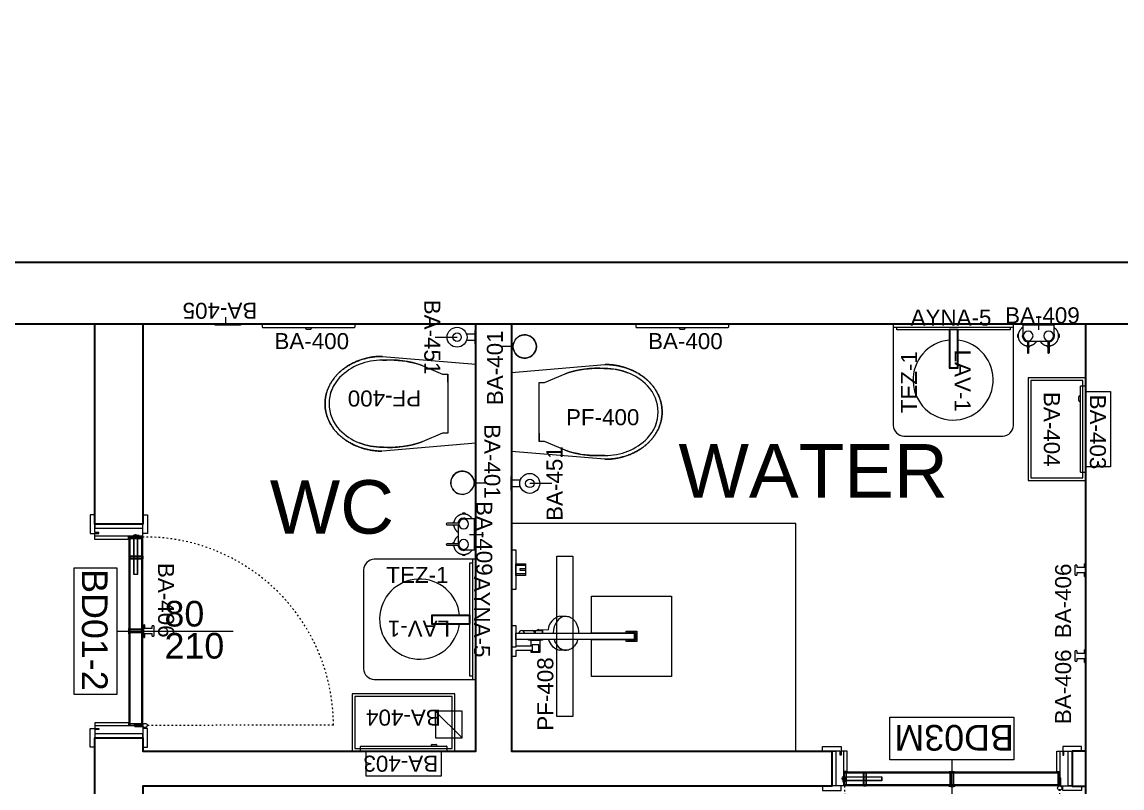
# Model space of a CAD drawing. Header units: centimetres. Extents: x 118932 to 154602, y -32682 to -23521.
# Drawn here: x 121888.6 to 122300.6, y -28220.3 to -27933.5 of the extents above; entities that cross this region are included whole.
import ezdxf

# ---------------------------------------------------------------- set-up
doc = ezdxf.new("R2010")
doc.units = ezdxf.units.CM
doc.header["$LTSCALE"] = 50
doc.header["$MEASUREMENT"] = 0
doc.linetypes.add('ACAD_ISO03W100', pattern=[30, 12, -18])
doc.linetypes.add('Dash', pattern=[6.35, 3.175, -3.175])
for name, color, linetype, lineweight, true_color in [('GEN_00_BL_Yazı', 7, 'Continuous', 0, 0x4f5250), ('GEN_02_TF_Islak Hacim', 7, 'Continuous', 5, 0x007cb0), ('GEN_02_TF_Kapı', 7, 'Continuous', 9, 0x4a3526), ('GEN_02_TF_Mobilya', 7, 'Continuous', 5, 0x745e3d), ('GEN_05_ML_Ahşap', 7, 'Continuous', 9, 0x745e3d), ('GEN_06_GR_İnce', 7, 'Continuous', 13, 0xb0b0a9), ('KALACAK DUVARLAR', 7, 'Continuous', 30, 0x005387)]:
    doc.layers.add(name, color=color, linetype=linetype, lineweight=lineweight, true_color=true_color)
doc.styles.add('ARIAL', font='arial.ttf')
doc.styles.add('arial_1_18', font='arial.ttf', dxfattribs={"height": 0.2})
doc.styles.add('Arial_6', font='arial.ttf', dxfattribs={"height": 59.5325})

# ---------------------------------------------------------------- blocks, each defined once
blk = doc.blocks.new('LEVEL -1_A BLOK_DUVAR')
at = {"layer": 'KALACAK DUVARLAR'}
for points in [[(49568.65, 9468), (47653.25, 9468), (47653.25, 9445), (49154.98, 9445)], [(48153.99, 9445), (48153.99, 8960.63), (47674.75, 8960.63)], [(47938.99, 9445), (47938.99, 9285), (48058.99, 9285), (48058.99, 9272), (47800.99, 9272), (47800.99, 9267), (47782.99, 9267), (47782.99, 9290), (47800.99, 9290), (47800.99, 9285), (47925.64, 9285), (47925.64, 9445)], [(47800.99, 9445), (47800.99, 9370), (47782.99, 9370), (47782.99, 9445)], [(48153.99, 9285), (48148.99, 9285), (48148.99, 9272), (48153.99, 9272)]]:
    blk.add_lwpolyline(points, dxfattribs=at)
blk = doc.blocks.new('BA 403')
at = {"layer": 'GEN_02_TF_Islak Hacim'}
for p, q in [((-11.27, -1.56), (-11.27, 2.06)), ((-11.19, 2.14), (-9.37, 2.14)), ((-9.37, 2.14), (-9.37, 0)), ((-11.91, -3.34), (-11.91, -1.91)), ((-11.27, -3.69), (-11.27, -1.56)), ((-11.27, -30.16), (-11.27, -3.69)), ((-9.37, -28.1), (-9.37, 0)), ((-9.37, -28.1), (-9.37, -30.24)), ((-9.37, -30.24), (-11.19, -30.24))]:
    blk.add_line(p, q, dxfattribs=at)
at = {"layer": 'GEN_02_TF_Islak Hacim', "linetype": 'Dash', "lineweight": 5}
for p, q in [((-9.37, 0), (0, 0)), ((0, 0), (0, -28.1)), ((0, -28.1), (-9.37, -28.1))]:
    blk.add_line(p, q, dxfattribs=at)
at = {"layer": 'GEN_02_TF_Islak Hacim'}
for centre, radius, start, end in [((-11.19, 2.06), 0.0813, 90, 180), ((-11.83, -1.91), 0.08, 114.0212, 180), ((-11.83, -3.34), 0.08, 180, 245.9788), ((-11.29, -2.08), 0.614, 97.2939, 157.3604), ((-11.29, -3.17), 0.614, 202.6396, 262.7061), ((-11.36, -1.56), 0.0879, 0, 97.2939), ((-11.36, -3.69), 0.0879, 262.7061, 0), ((-11.19, -30.16), 0.0813, 180, 270)]:
    blk.add_arc(centre, radius, start, end, dxfattribs=at)
at = {"layer": 'GEN_00_BL_Yazı', "insert": (-1.72, -1.12), "char_height": 6, "width": 26.5421, "attachment_point": 1, "rotation": 270, "style": 'Arial_6'}
blk.add_mtext('BA-403', dxfattribs=at)
blk = doc.blocks.new('ikili sbn')
at = {"layer": 'GEN_00_BL_Yazı'}
blk.add_line((-5.76, -1.77), (-5.76, 3.38), dxfattribs=at)
at = {"layer": 'GEN_02_TF_Islak Hacim'}
for p, q in [((-11.7, 0.01), (-11.7, -4.02)), ((0, -4.01), (0, 0.01)), ((-13.75, -3.45), (-13.75, -4.45)), ((-13.56, -3.44), (-13.73, -3.44)), ((-13.73, -3.44), (-13.73, -4.44)), ((-13.56, -4.44), (-13.56, -3.44)), ((-13.38, -3.45), (-13.56, -3.45)), ((-13.44, -3.76), (-13.45, -3.91)), ((-13.45, -3.91), (-13.45, -4)), ((-13.45, -4), (-13.45, -4.15)), ((-13.43, -3.62), (-13.44, -3.76)), ((-13.41, -3.47), (-13.43, -3.62)), ((-13.39, -3.32), (-13.41, -3.47)), ((-13.36, -3.17), (-13.39, -3.32)), ((-13.32, -3.03), (-13.36, -3.17)), ((-13.28, -2.88), (-13.32, -3.03)), ((-13.23, -2.74), (-13.28, -2.88)), ((-13.18, -2.6), (-13.23, -2.74)), ((-13.12, -2.46), (-13.18, -2.6)), ((-13.06, -2.33), (-13.12, -2.46)), ((-12.99, -2.19), (-13.06, -2.33)), ((-12.91, -2.06), (-12.99, -2.19)), ((-12.83, -1.94), (-12.91, -2.06)), ((-12.75, -1.81), (-12.83, -1.94)), ((-12.66, -1.69), (-12.75, -1.81)), ((-12.56, -1.58), (-12.66, -1.69)), ((-12.47, -1.46), (-12.56, -1.58)), ((-12.36, -1.35), (-12.47, -1.46)), ((-12.25, -1.25), (-12.36, -1.35)), ((-12.14, -1.15), (-12.25, -1.25)), ((-12.03, -1.05), (-12.14, -1.15)), ((-11.91, -0.96), (-12.03, -1.05)), ((-11.78, -0.88), (-11.91, -0.96)), ((-11.7, -0.82), (-11.78, -0.88)), ((0.1, -0.92), (0, -0.86)), ((0.22, -1.01), (0.1, -0.92)), ((0.33, -1.11), (0.22, -1.01)), ((0.45, -1.2), (0.33, -1.11)), ((0.56, -1.31), (0.45, -1.2)), ((0.66, -1.41), (0.56, -1.31)), ((0.76, -1.52), (0.66, -1.41)), ((0.86, -1.64), (0.76, -1.52)), ((0.95, -1.76), (0.86, -1.64)), ((1.04, -1.88), (0.95, -1.76)), ((1.12, -2), (1.04, -1.88)), ((1.2, -2.13), (1.12, -2)), ((1.27, -2.26), (1.2, -2.13)), ((1.34, -2.4), (1.27, -2.26)), ((1.4, -2.54), (1.34, -2.4)), ((1.45, -2.67), (1.4, -2.54)), ((1.5, -2.82), (1.45, -2.67)), ((1.55, -2.96), (1.5, -2.82)), ((1.59, -3.1), (1.55, -2.96)), ((1.62, -3.25), (1.59, -3.1)), ((1.65, -3.4), (1.62, -3.25)), ((2, -3.45), (1.62, -3.45)), ((1.67, -3.55), (1.65, -3.4)), ((1.68, -3.7), (1.67, -3.55)), ((1.69, -3.85), (1.68, -3.7)), ((1.69, -4), (1.69, -3.85)), ((1.69, -4.08), (1.69, -4)), ((1.69, -4.23), (1.69, -4.08)), ((1.76, -3.5), (1.76, -4.5)), ((2, -3.5), (1.76, -3.5)), ((2, -3.5), (2, -3.45)), ((2, -4.5), (2, -3.5)), ((-13.75, -4.45), (-13.39, -4.45)), ((-13.73, -4.44), (-13.56, -4.44)), ((-13.45, -4.15), (-13.44, -4.3)), ((-13.44, -4.3), (-13.42, -4.44)), ((-13.42, -4.44), (-13.4, -4.59)), ((-13.4, -4.59), (-13.38, -4.74)), ((-13.38, -4.74), (-13.34, -4.89)), ((-13.34, -4.89), (-13.3, -5.03)), ((-13.3, -5.03), (-13.26, -5.18)), ((-13.26, -5.18), (-13.21, -5.32)), ((-13.21, -5.32), (-13.15, -5.46)), ((-13.15, -5.46), (-13.09, -5.59)), ((-13.09, -5.59), (-13.03, -5.73)), ((-13.03, -5.73), (-12.95, -5.86)), ((-12.95, -5.86), (-12.88, -5.99)), ((-12.88, -5.99), (-12.8, -6.11)), ((-12.8, -6.11), (-12.71, -6.24)), ((-12.71, -6.24), (-12.62, -6.35)), ((-12.62, -6.35), (-12.52, -6.47)), ((-12.52, -6.47), (-12.42, -6.58)), ((-12.42, -6.58), (-12.31, -6.69)), ((-12.31, -6.69), (-12.2, -6.79)), ((-12.2, -6.79), (-12.09, -6.89)), ((-12.09, -6.89), (-11.97, -6.98)), ((-11.97, -6.98), (-11.85, -7.07)), ((-11.85, -7.07), (-11.73, -7.15)), ((-11.73, -7.15), (-11.6, -7.23)), ((-11.6, -7.23), (-11.47, -7.3)), ((-11.47, -7.3), (-11.33, -7.37)), ((-11.33, -7.37), (-11.2, -7.43)), ((-11.2, -7.43), (-11.06, -7.49)), ((-11.06, -7.49), (-10.92, -7.54)), ((-10.92, -7.54), (-10.78, -7.59)), ((-10.78, -7.59), (-10.63, -7.63)), ((-10.63, -7.63), (-10.48, -7.66)), ((-10.48, -7.66), (-10.34, -7.69)), ((-10.34, -7.69), (-10.19, -7.71)), ((-10.26, -7.7), (-10.26, -7.86)), ((-10.01, -7.86), (-10.26, -7.86)), ((-10.26, -7.86), (-10.26, -8.05)), ((-10.26, -8.05), (-10.01, -8.05)), ((-10.19, -7.71), (-10.04, -7.73)), ((-10.04, -7.73), (-10.01, -7.73)), ((-9.41, -6.02), (-2.35, -6.02)), ((-9.41, -7.73), (-9.29, -7.72)), ((-9.26, -7.86), (-9.41, -7.86)), ((-9.41, -8.05), (-9.26, -8.05)), ((-9.29, -7.72), (-9.14, -7.7)), ((-9.26, -7.86), (-9.26, -7.72)), ((-9.26, -8.05), (-9.26, -7.86)), ((-9.14, -7.7), (-8.99, -7.68)), ((-8.99, -7.68), (-8.85, -7.65)), ((-8.85, -7.65), (-8.7, -7.61)), ((-8.7, -7.61), (-8.56, -7.57)), ((-8.56, -7.57), (-8.42, -7.52)), ((-8.42, -7.52), (-8.28, -7.47)), ((-8.28, -7.47), (-8.14, -7.41)), ((-8.14, -7.41), (-8, -7.34)), ((-8, -7.34), (-7.87, -7.27)), ((-7.87, -7.27), (-7.74, -7.19)), ((-7.74, -7.19), (-7.62, -7.11)), ((-7.62, -7.11), (-7.49, -7.03)), ((-7.49, -7.03), (-7.37, -6.94)), ((-7.37, -6.94), (-7.26, -6.84)), ((-7.26, -6.84), (-7.15, -6.74)), ((-7.15, -6.74), (-7.04, -6.64)), ((-7.04, -6.64), (-6.93, -6.53)), ((-6.93, -6.53), (-6.84, -6.42)), ((-6.84, -6.42), (-6.74, -6.3)), ((-6.74, -6.3), (-6.65, -6.18)), ((-6.65, -6.18), (-6.57, -6.06)), ((-6.57, -6.06), (-6.54, -6.02)), ((-5.21, -6.02), (-5.15, -6.11)), ((-5.15, -6.11), (-5.06, -6.24)), ((-5.06, -6.24), (-4.97, -6.35)), ((-4.97, -6.35), (-4.87, -6.47)), ((-4.87, -6.47), (-4.77, -6.58)), ((-4.77, -6.58), (-4.67, -6.69)), ((-4.67, -6.69), (-4.56, -6.79)), ((-4.56, -6.79), (-4.44, -6.89)), ((-4.44, -6.89), (-4.33, -6.98)), ((-4.33, -6.98), (-4.21, -7.07)), ((-4.21, -7.07), (-4.08, -7.15)), ((-4.08, -7.15), (-3.95, -7.23)), ((-3.95, -7.23), (-3.82, -7.3)), ((-3.82, -7.3), (-3.69, -7.37)), ((-3.69, -7.37), (-3.55, -7.43)), ((-3.55, -7.43), (-3.41, -7.49)), ((-3.41, -7.49), (-3.27, -7.54)), ((-3.27, -7.54), (-3.13, -7.59)), ((-3.13, -7.59), (-2.99, -7.63)), ((-2.99, -7.63), (-2.84, -7.66)), ((-2.84, -7.66), (-2.69, -7.69)), ((-2.69, -7.69), (-2.54, -7.71)), ((-2.62, -7.67), (-2.62, -7.84)), ((-2.62, -7.84), (-2.62, -8.05)), ((-2.36, -7.84), (-2.62, -7.84)), ((-2.62, -8.05), (-2.36, -8.05)), ((-2.54, -7.71), (-2.4, -7.73)), ((-2.4, -7.73), (-2.34, -7.73)), ((-1.77, -7.73), (-1.65, -7.72)), ((-1.62, -7.84), (-1.77, -7.84)), ((-1.77, -8.05), (-1.62, -8.05)), ((-1.65, -7.72), (-1.5, -7.7)), ((-1.62, -7.84), (-1.62, -7.69)), ((-1.62, -8.05), (-1.62, -7.84)), ((-1.5, -7.7), (-1.35, -7.68)), ((-1.35, -7.68), (-1.2, -7.65)), ((-1.2, -7.65), (-1.06, -7.61)), ((-1.06, -7.61), (-0.91, -7.57)), ((-0.91, -7.57), (-0.77, -7.52)), ((-0.77, -7.52), (-0.63, -7.47)), ((-0.63, -7.47), (-0.49, -7.41)), ((-0.49, -7.41), (-0.36, -7.34)), ((-0.36, -7.34), (-0.23, -7.27)), ((-0.23, -7.27), (-0.1, -7.19)), ((-0.1, -7.19), (0.03, -7.11)), ((0.03, -7.11), (0.15, -7.03)), ((0.15, -7.03), (0.27, -6.94)), ((0.27, -6.94), (0.39, -6.84)), ((0.39, -6.84), (0.5, -6.74)), ((0.5, -6.74), (0.61, -6.64)), ((0.61, -6.64), (0.71, -6.53)), ((0.71, -6.53), (0.81, -6.42)), ((0.81, -6.42), (0.9, -6.3)), ((0.9, -6.3), (0.99, -6.18)), ((0.99, -6.18), (1.08, -6.06)), ((1.08, -6.06), (1.16, -5.93)), ((1.16, -5.93), (1.23, -5.8)), ((1.23, -5.8), (1.3, -5.67)), ((1.3, -5.67), (1.37, -5.53)), ((1.37, -5.53), (1.43, -5.39)), ((1.43, -5.39), (1.48, -5.25)), ((1.48, -5.25), (1.53, -5.11)), ((1.53, -5.11), (1.57, -4.97)), ((1.57, -4.97), (1.6, -4.82)), ((1.6, -4.82), (1.63, -4.67)), ((1.63, -4.45), (1.76, -4.45)), ((1.63, -4.67), (1.66, -4.52)), ((1.66, -4.52), (1.68, -4.38)), ((1.68, -4.38), (1.69, -4.23)), ((1.76, -4.5), (2, -4.5))]:
    blk.add_line(p, q, dxfattribs=at)
blk.add_lwpolyline([(0, 0.01), (-11.7, 0.01), (-11.7, 0.5), (0, 0.5)], close=True, dxfattribs=at)
for points in [[(-10.01, -5.79), (-10.01, -10.23, 1.037151), (-9.41, -10.23), (-9.41, -5.79)], [(-2.36, -5.79), (-2.36, -10.23, 1.037151), (-1.77, -10.23), (-1.77, -5.79)]]:
    blk.add_lwpolyline(points, format="xyb", dxfattribs=at)
for centre, radius, start, end in [((-9.7, -4), 2.2, 156.7633, 180), ((-9.7, -4), 2.2, 180, 261.9501), ((-9.7, -4.02), 2, 180, 261.1452), ((-9.7, -4), 1.82, 0, 180), ((-9.7, -4), 1.82, 180, 0), ((-2.06, -4), 1.82, 0, 180), ((-2.06, -4), 1.82, 180, 0), ((-2, -4.01), 2, 277.1261, 0), ((-2.06, -4), 2.2, 277.8672, 0), ((-2.06, -4), 2.2, 0, 20.0549), ((-9.7, -4), 2.2, 277.5263, 292.0167), ((-2.06, -4), 2.2, 247.9833, 262.1328)]:
    blk.add_arc(centre, radius, start, end, dxfattribs=at)
at = {"layer": 'GEN_00_BL_Yazı', "insert": (-18.33, 0.61), "char_height": 6, "width": 33.1384, "attachment_point": 7, "style": 'Arial_6'}
blk.add_mtext('BA-409', dxfattribs=at)
blk = doc.blocks.new('Toilet-Tissue-Dispenser_Bobrick_B-35883 - BA-400 Double Paper Holder-13679418-RESTROOMS _ POOL BAR - PLANS')
at = {"layer": 'GEN_02_TF_Islak Hacim'}
for p, q in [((40839.4, 11299.3), (40839.4, 11312)), ((40839.4, 11312), (41185.5, 11312)), ((41001.8, 11297.7), (40841, 11297.7)), ((41023.2, 11297.7), (41001.8, 11297.7)), ((41019.6, 11291.4), (41005.3, 11291.4)), ((41183.9, 11297.7), (41023.2, 11297.7)), ((41185.5, 11312), (41185.5, 11299.3))]:
    blk.add_line(p, q, dxfattribs=at)
for centre, radius, start, end in [((40841, 11299.3), 1.59, 180, 270), ((41001.8, 11296.8), 0.879, 90, 187.2939), ((41007, 11297.5), 6.14, 187.2939, 247.3604), ((41005.3, 11292.2), 0.8, 204.0212, 270), ((41019.6, 11292.2), 0.8, 270, 335.9788), ((41017.9, 11297.5), 6.14, 292.6396, 352.7061), ((41023.2, 11296.8), 0.879, 352.7061, 90), ((41183.9, 11299.3), 1.59, 270, 0)]:
    blk.add_arc(centre, radius, start, end, dxfattribs=at)
at = {"layer": 'GEN_00_BL_Yazı', "insert": (40884.6, 11216.8), "char_height": 60, "width": 265.421, "attachment_point": 7, "rotation": 359.924, "style": 'Arial_6'}
blk.add_mtext('BA-400', dxfattribs=at)
blk = doc.blocks.new('BA 401 toilet brush holder')
at = {"layer": 'GEN_00_BL_Yazı'}
blk.add_line((-0.01, -4.19), (-0.01, -8.64), dxfattribs=at)
at = {"layer": 'GEN_02_TF_Islak Hacim'}
for p, q in [((-1, -4.23), (-1, -5)), ((-1, -4.23), (-1, -5)), ((-1, -5), (1, -5)), ((1, -5), (-1, -5)), ((1, -5), (1, -4.23)), ((1, -4.23), (1, -5))]:
    blk.add_line(p, q, dxfattribs=at)
blk.add_circle((0, 0), 4.35, dxfattribs=at)
blk.add_arc((0, 0), 4.35, 283.2903, 256.7097, dxfattribs=at)
at = {"layer": 'GEN_00_BL_Yazı', "insert": (21.94, -14.19), "char_height": 6, "width": 26.5421, "attachment_point": 1, "rotation": 180, "style": 'Arial_6'}
blk.add_mtext('BA-401', dxfattribs=at)
blk = doc.blocks.new('public area faucet')
at = {"layer": 'GEN_02_TF_Islak Hacim'}
for points in [[(-3.31, 0), (0, 0), (0, 14.48), (-3.31, 14.48)], [(-3.11, 0.2), (-0.2, 0.2), (-0.2, 14.28), (-3.11, 14.28)]]:
    blk.add_lwpolyline(points, close=True, dxfattribs=at)
blk = doc.blocks.new('LAV-1')
at = {"layer": 'GEN_02_TF_Islak Hacim'}
blk.add_arc((0, 0), 15, 185.5702, 172.909, dxfattribs=at)
at = {"rotation": 90}
blk.add_blockref('public area faucet', (-4.44, 1.85, 0), dxfattribs=at)
at = {"layer": 'GEN_00_BL_Yazı', "insert": (-11.37, 0.58), "char_height": 6, "width": 33.1384, "attachment_point": 7, "style": 'Arial_6'}
blk.add_mtext('LAV-1', dxfattribs=at)
blk = doc.blocks.new('TEZ-1')
at = {"layer": 'GEN_02_TF_Islak Hacim', "elevation": 0}
blk.add_lwpolyline([(-290.32, 58.15), (-290.32, 20.15, 0.414214), (-286.32, 16.15), (-249.32, 16.15, 0.414214), (-245.32, 20.15), (-245.32, 58.15)], format="xyb", close=True, dxfattribs=at)
at = {"layer": 'GEN_02_TF_Islak Hacim', "color": 1, "rotation": 270}
blk.add_blockref('LAV-1', (-267.91, 37.15, 0), dxfattribs=at)
at = {"layer": 'GEN_00_BL_Yazı', "insert": (-281.46, 24.67, 0), "char_height": 6, "width": 33.1384, "attachment_point": 7, "rotation": 90, "style": 'Arial_6'}
blk.add_mtext('TEZ-1', dxfattribs=at)
blk = doc.blocks.new('Raindance shower combo - PF-408 SHOWER SYSTEM-14504339-SPA _ LEVEL 0 - REFERENCE PLAN')
at = {"layer": 'GEN_02_TF_Islak Hacim'}
for p, q in [((-24.4, 303), (-24.4, 603)), ((-24.4, 603), (275.5, 603)), ((275.5, 603), (275.5, 303)), ((105.6, 473), (145.4, 473)), ((105.6, 433), (105.6, 473)), ((110.8, 467.8), (140.3, 467.8)), ((110.8, 438.4), (110.8, 467.8)), ((113.7, 19.6), (113.7, 464.5)), ((113.7, 464.5), (137.3, 464.5)), ((113.7, 464.5), (113.7, 303)), ((137.3, 464.5), (113.7, 464.5)), ((137.3, 303), (137.3, 464.5)), ((137.3, 464.5), (137.3, 19.6)), ((140.3, 467.8), (140.3, 438.3)), ((145.4, 473), (145.4, 433)), ((113.7, 433), (105.6, 433)), ((113.7, 438.4), (110.8, 438.4)), ((140.3, 438.3), (137.3, 438.3)), ((145.4, 433), (137.3, 433)), ((113.7, 303), (-24.4, 303)), ((275.5, 303), (137.3, 303)), ((50.4, 184.6), (50.4, 208.3)), ((177.7, 208.3), (177.7, 182.8)), ((100, 106.3), (100.6, 140.9)), ((103.4, 80.9), (103.4, 119.9)), ((103.4, 119.9), (113.7, 119.9)), ((113.7, 119.9), (103.4, 119.9)), ((103.4, 119.9), (103.4, 97.5)), ((113.7, 93.7), (103.4, 93.7)), ((137.3, 119.9), (139.5, 119.9)), ((139.5, 93.7), (137.3, 93.7)), ((139.5, 119.9), (139.5, 66.9)), ((139.8, 77.5), (139.8, 109.5)), ((139.8, 109.5), (185.7, 109.5)), ((157.3, 106), (157.3, 81)), ((182.3, 106), (157.3, 106)), ((182.3, 81), (182.3, 106)), ((185.7, 109.5), (185.7, 77.4)), ((-146.3, 55.5), (-102.8, 55.5)), ((-146.3, 19.3), (-146.3, 55.5)), ((-140.4, 55.5), (-108.7, 55.5)), ((-140.4, 19.3), (-140.4, 55.5)), ((-128.5, 35.3), (-128.5, 55.5)), ((-128.5, 55.5), (-120.4, 55.5)), ((-120.4, 55.5), (-120.4, 35.3)), ((-108.7, 55.5), (-108.7, 19.3)), ((-102.8, 55.5), (-102.8, 19.3)), ((103.4, 41.5), (103.4, 80.9)), ((139.5, 66.9), (137.3, 66.9)), ((161.2, 77.5), (139.8, 77.5)), ((157.3, 81), (182.3, 81)), ((161.2, 81), (161.2, 77.4)), ((161.2, 20.1), (161.2, 77.5)), ((178.5, 81), (178.5, 77.4)), ((185.7, 77.4), (178.5, 77.4)), ((178.5, 77.4), (178.5, 20.1)), ((-198.9, 19.3), (-50, 19.3)), ((-198.9, 3), (-198.9, 19.3)), ((-102.8, 19.3), (-146.3, 19.3)), ((-108.7, 19.3), (-140.4, 19.3)), ((-120.4, 35.3), (-128.5, 35.3)), ((-50, 19.3), (-50, 3)), ((85.5, 3), (85.5, 19.6)), ((85.5, 19.6), (165.5, 19.6)), ((165.5, 3), (85.5, 3)), ((137.3, 19.6), (113.7, 19.6)), ((139.1, 19.6), (139.1, 20.1)), ((139.1, 20.1), (161.2, 20.1)), ((165.5, 19.6), (165.5, 3)), ((200.6, 3), (165.5, 3)), ((178.5, 20.1), (200.6, 20.1)), ((200.6, 20.1), (200.6, 3))]:
    blk.add_line(p, q, dxfattribs=at)
for centre, radius, start, end in [((104.2, 195.8), 55, 191.7176, 266.2824), ((123.3, 196.9), 56.2, 284.5361, 345.4324), ((112.6, 106), 12.6, 179, 223), ((115, 78), 12, 96.3941, 165.9387), ((115, 78), 12, 96.3941, 165.9387), ((114.9, 40.6), 11.5, 96.8483, 175.5844), ((115, 42.3), 11.6, 183.9666, 263.4682)]:
    blk.add_arc(centre, radius, start, end, dxfattribs=at)
for major_axis, start_param, end_param in [((63.7, 0), 3.141593, 4.706756), ((-63.7, 0), 1.950601, 3.141593)]:
    blk.add_ellipse((114, 208.3), major_axis=major_axis, ratio=0.765186, start_param=start_param, end_param=end_param, dxfattribs=at)
for points, knots in [([(50.4, 208.3), (50.4, 211.6), (51.3, 218), (55.4, 227.4), (62.1, 235.8), (74.1, 245.5), (91.7, 253), (107.1, 254.8), (113.7, 254.8)], [0, 0, 0, 0, 0.0666667, 0.1333333, 0.2, 0.2666667, 0.4, 0.4982127, 0.4982127, 0.4982127, 0.4982127]), ([(137.4, 251.6), (139.3, 251), (148.2, 248.1), (162.4, 240.1), (172.7, 227.8), (177, 216.8), (177.7, 211.2), (177.7, 208.3)], [0.6197386, 0.6197386, 0.6197386, 0.6197386, 0.65, 0.7666667, 0.8833333, 0.9416667, 1, 1, 1, 1])]:
    blk.add_open_spline(points, degree=3, knots=knots, dxfattribs=at)
at = {"layer": 'GEN_00_BL_Yazı', "insert": (478.8, 160.9, 0), "char_height": 60, "width": 331.384, "attachment_point": 7, "rotation": 180, "style": 'Arial_6'}
blk.add_mtext('PF-408', dxfattribs=at)
blk = doc.blocks.new('common areas toilet pf400')
at = {"layer": 'GEN_02_TF_Islak Hacim'}
for p, q in [((0, 14.8), (34.95, 17.75)), ((0, 14.8), (34.95, 17.75)), ((0, -14.8), (0, 14.8)), ((12.45, 10.98), (20.12, 14.31)), ((12.45, 10.98), (20.12, 14.31)), ((10.45, 10.98), (12.45, 10.98)), ((10.45, -11.02), (10.45, 10.98)), ((10.45, 10.98), (12.45, 10.98)), ((10.45, -8.02), (10.45, -11.02)), ((12.45, -11.02), (10.45, -11.02)), ((12.45, -11.02), (10.45, -11.02)), ((34.95, -17.75), (0, -14.8)), ((34.95, -17.75), (0, -14.8))]:
    blk.add_line(p, q, dxfattribs=at)
at = {"layer": 'GEN_02_TF_Islak Hacim', "flags": 128}
blk.add_lwpolyline([(20.12, -14.35, 0.102893), (34.95, -16.27, 0.208147), (50.97, -9.8, 0.407287), (50.97, 9.76, 0.208147), (34.95, 16.23, 0.102893), (20.12, 14.31), (21.51, 14.77), (22.93, 15.16), (24.36, 15.5), (25.8, 15.79), (27.25, 16.01), (28.71, 16.18), (30.17, 16.29), (31.64, 16.33), (33.11, 16.33), (34.58, 16.26), (34.95, 16.23, -0.103003), (43.63, 14.66)], format="xyb", dxfattribs=at)
blk.add_lwpolyline([(34.95, -16.27), (33.48, -16.35), (32.01, -16.38), (30.55, -16.34), (29.08, -16.25), (27.62, -16.1), (26.16, -15.89), (24.72, -15.62), (23.29, -15.29), (21.87, -14.91), (20.47, -14.47), (20.12, -14.35), (12.45, -11.02), (10.45, -11.02)], dxfattribs=at)
at = {"layer": 'GEN_02_TF_Islak Hacim'}
blk.add_arc((40.95, -0.02), 14, 330.4944, 345.2869, dxfattribs=at)
blk.add_rational_spline([(34.95, -17.75), (42.82, -17.75), (49.63, -14.5), (53.57, -8.88), (57.5, -3.25), (57.5, 3.25), (53.57, 8.88), (49.63, 14.5), (42.82, 17.75), (34.95, 17.75), (36.56, 17.75), (39.77, 17.45), (44.36, 16.13), (48.47, 13.99), (51.9, 11.16), (54.48, 7.77), (56.09, 3.98), (56.45, 1.33), (56.45, 0), (56.45, -1.33), (56.09, -3.98), (54.48, -7.77), (51.9, -11.16), (48.47, -13.99), (44.36, -16.13), (39.77, -17.45), (36.56, -17.75), (34.95, -17.75)], [1, 0.910683602523, 0.910683602523, 1, 0.910683602523, 0.910683602523, 1, 0.910683602523, 0.910683602523, 1, 1, 1, 1, 1, 1, 1, 1, 1, 1, 1, 1, 1, 1, 1, 1, 1, 1, 1], degree=3, knots=[0, 0, 0, 0, 1.047198, 1.047198, 1.047198, 2.094395, 2.094395, 2.094395, 3.141593, 3.141593, 3.141593, 3.28445, 3.427307, 3.570164, 3.713021, 3.855878, 3.998736, 4.141593, 4.141593, 4.141593, 4.28445, 4.427307, 4.570164, 4.713021, 4.855878, 4.998736, 5.141593, 5.141593, 5.141593, 5.141593], dxfattribs=at)
at = {"layer": 'GEN_00_BL_Yazı', "insert": (20.45, -5.06), "char_height": 6, "width": 13.2711, "attachment_point": 7, "style": 'Arial_6'}
blk.add_mtext('PF-400', dxfattribs=at)
blk = doc.blocks.new('BA 405 - BAG DISPANSER')
at = {"layer": 'GEN_02_TF_Islak Hacim'}
blk.add_hatch(color=256, dxfattribs=at).paths.add_polyline_path([(59602.97, -31835.91), (59602.97, -31835.47), (59593.41, -31835.47), (59593.41, -31835.91)])
at = {"layer": 'GEN_00_BL_Yazı'}
blk.add_line((59597.32, -31832.96), (59597.32, -31835.65), dxfattribs=at)
at = {"layer": 'GEN_02_TF_Islak Hacim'}
for p, q in [((59593.41, -31835.91), (59593.41, -31835.47)), ((59602.97, -31835.91), (59593.41, -31835.91)), ((59602.97, -31835.47), (59602.97, -31835.91))]:
    blk.add_line(p, q, dxfattribs=at)
at = {"layer": 'GEN_00_BL_Yazı', "insert": (59609.21, -31833.56), "char_height": 6, "width": 26.5421, "attachment_point": 1, "rotation": 180, "style": 'Arial_6'}
blk.add_mtext('BA-405', dxfattribs=at)
blk = doc.blocks.new('BA 406 HOOK')
at = {"layer": 'GEN_02_TF_Islak Hacim'}
for p, q in [((-2.38, 0), (-2.38, -0.32)), ((-2.38, 0), (2.38, 0)), ((-2.3, 0), (-2.38, 0)), ((2.38, 0), (2.3, 0)), ((2.38, -0.32), (2.38, 0)), ((-2.38, -0.32), (-2.3, -0.32)), ((-0.92, -0.32), (-2.38, -0.32)), ((-1.91, -3.19), (-1.91, -3.81)), ((-1.91, -3.19), (-0.92, -3.19)), ((-1.84, -3.19), (-1.91, -3.19)), ((-1.91, -3.81), (-1.84, -3.81)), ((1.9, -3.81), (-1.91, -3.81)), ((-0.92, -0.32), (-0.92, -3.19)), ((0.92, -3.19), (0.92, -0.32)), ((2.38, -0.32), (0.92, -0.32)), ((0.92, -3.19), (1.9, -3.19)), ((1.9, -3.19), (1.84, -3.19)), ((1.84, -3.81), (1.9, -3.81)), ((1.9, -3.81), (1.9, -3.19)), ((2.3, -0.32), (2.38, -0.32))]:
    blk.add_line(p, q, dxfattribs=at)
at = {"layer": 'GEN_00_BL_Yazı', "insert": (25.5, -11.38), "char_height": 6, "width": 26.5421, "attachment_point": 1, "rotation": 180, "style": 'Arial_6'}
blk.add_mtext('BA-406', dxfattribs=at)
blk = doc.blocks.new('trash box')
at = {"layer": 'GEN_02_TF_Islak Hacim'}
for points in [[(41832.45, -30150.66), (41793.95, -30150.66), (41793.95, -30172.16), (41832.45, -30172.16)], [(41831.45, -30151.66), (41794.95, -30151.66), (41794.95, -30171.16), (41831.45, -30171.16)]]:
    blk.add_lwpolyline(points, close=True, dxfattribs=at)
at = {"layer": 'GEN_00_BL_Yazı', "insert": (41799.29, -30166.34), "char_height": 6, "width": 33.1384, "attachment_point": 7, "style": 'Arial_6'}
blk.add_mtext('BA-404', dxfattribs=at)
blk = doc.blocks.new('AYNA-5')
at = {"layer": 'GEN_02_TF_Mobilya'}
blk.add_lwpolyline([(-1.25, 1.27), (-2.24, 1.27), (-2.26, 43.73), (-1.27, 43.73)], dxfattribs=at)
blk.add_lwpolyline([(-1.27, 45), (-1.25, 0), (0, 0), (-0.02, 45)], close=True, dxfattribs=at)
at = {"layer": 'GEN_00_BL_Yazı', "insert": (-0.72, 38.52), "char_height": 6, "width": 33.1384, "attachment_point": 7, "rotation": 270, "style": 'Arial_6'}
blk.add_mtext('AYNA-5', dxfattribs=at)
blk = doc.blocks.new('Accessory-Tissue_Holder-KOHLER-Composed-K-73148 - BA-451 SPARE TP-14820996-TYPE GxL')
at = {"layer": 'GEN_00_BL_Yazı'}
blk.add_line((-52678, -5376.6), (-52678.1, -5294), dxfattribs=at)
at = {"layer": 'GEN_02_TF_Islak Hacim'}
blk.add_lwpolyline([(-52653.4, -5226.7), (-52667.2, -5226.7), (-52688.8, -5226.7), (-52702.6, -5226.7, -0.414214), (-52703.4, -5225.8), (-52703.4, -5224.2), (-52652.6, -5224.2), (-52652.6, -5225.8, -0.414214)], format="xyb", close=True, dxfattribs=at)
for points in [[(-52688.8, -5226.7, 0.414214), (-52689.4, -5227.3), (-52689.4, -5258.6)], [(-52666.5, -5258.6), (-52666.5, -5227.3, 0.414214), (-52667.2, -5226.7)]]:
    blk.add_lwpolyline(points, format="xyb", dxfattribs=at)
for radius in [37.3, 15.9]:
    blk.add_circle((-52678, -5294.1), radius, dxfattribs=at)
at = {"layer": 'GEN_00_BL_Yazı', "insert": (-52538.9, -5356.8), "char_height": 60, "width": 265.421, "attachment_point": 3, "style": 'Arial_6'}
blk.add_mtext('BA-451', dxfattribs=at)
blk = doc.blocks.new('LEVEL -1 ISLAK HACİM')
at = {"layer": 'GEN_02_TF_Islak Hacim', "elevation": 0}
blk.add_lwpolyline([(2100.85, 339.51), (1994.33, 339.51), (1994.33, 254.24), (2100.85, 254.24)], close=True, dxfattribs=at)
for name, p in [('BA 405 - BAG DISPANSER', (-57710.05, 32249.7, 0)), ('ikili sbn', (2197.57, 413.74, 0)), ('TEZ-1', (2427.67, 356.08, 0)), ('common areas toilet pf400', (1994.33, 381.28, 0)), ('BA 403', (2218.7, 388.87, 0))]:
    blk.add_blockref(name, p)
at = {"xscale": 0.1, "yscale": 0.1, "zscale": 0.1}
for name, p, rotation in [('Accessory-Tissue_Holder-KOHLER-Composed-K-73148 - BA-451 SPARE TP-14820996-TYPE GxL', (2504.58, -4858.44, 0), 270.0128984780919), ('Accessory-Tissue_Holder-KOHLER-Composed-K-73148 - BA-451 SPARE TP-14820996-TYPE GxL', (1470.61, 5622.2, 0), 90.01289847809184), ('Raindance shower combo - PF-408 SHOWER SYSTEM-14504339-SPA _ LEVEL 0 - REFERENCE PLAN', (1994.03, 309.81, 0), 270)]:
    blk.add_blockref(name, p, dxfattribs=dict(at, rotation=rotation))
for p in [(-2182.88, -716.96, 0), (-2042.94, -716.96, 0)]:
    blk.add_blockref('Toilet-Tissue-Dispenser_Bobrick_B-35883 - BA-400 Double Paper Holder-13679418-RESTROOMS _ POOL BAR - PLANS', p, dxfattribs=at)
for name, p, rotation in [('BA 401 toilet brush holder', (1999.33, 405.75, 0), 270), ('common areas toilet pf400', (1980.98, 384.33, 0), 180), ('trash box', (32359.99, 42188.03, 0), 270), ('BA 401 toilet brush holder', (1975.98, 354.76, 0), 90), ('ikili sbn', (1980.47, 329.59, 0), 270), ('TEZ-1', (1922.82, 35.8, 0), 270), ('BA 406 HOOK', (1856.63, 299.24, 0), 90), ('BA 406 HOOK', (2209.33, 322.05, 0), 270), ('BA 406 HOOK', (2209.33, 289.89, 0), 270), ('trash box', (43767.15, -29896.42, 0), 180), ('BA 403', (1968, 244.87, 0), 270)]:
    blk.add_blockref(name, p, dxfattribs=dict(rotation=rotation))
at = {"layer": 'GEN_02_TF_Islak Hacim', "color": 1, "rotation": 90}
blk.add_blockref('AYNA-5', (2182.36, 414.24, 0), dxfattribs=at)
at = {"layer": 'GEN_02_TF_Islak Hacim', "color": 1}
blk.add_blockref('AYNA-5', (1980.98, 281.11, 0), dxfattribs=at)
blk = doc.blocks.new('zemin kat vaziyet')
at = {"layer": 'GEN_06_GR_İnce'}
for centre, radius, start, end in [((-2101.74, -1922.7), 601.87, 15.22431, 136.04904), ((-2101.93, -1922.92), 572.29, 16.0539, 136.0221)]:
    blk.add_arc(centre, radius, start, end, dxfattribs=at)
blk = doc.blocks.new('LEVEL -1_A BLOK_MAHAL')
at = {"layer": 'GEN_00_BL_Yazı', "char_height": 20, "width": 445.9, "attachment_point": 1, "style": 'ARIAL'}
for s, insert in [('WATER', (48001.58, 5249)), ('WC', (47848.5, 5235.49))]:
    blk.add_mtext(s, dxfattribs=dict(at, insert=insert))
blk = doc.blocks.new('60LIK YER SÜZGECİ')
at = {"layer": 'GEN_02_TF_Islak Hacim'}
blk.add_lwpolyline([(79589.82, -32983.56), (79589.82, -32923.56), (79595.82, -32923.56), (79595.82, -32983.56)], close=True, dxfattribs=at)
blk = doc.blocks.new('10X10 YER SÜZGECI')
at = {"layer": 'GEN_02_TF_Islak Hacim'}
blk.add_line((79379.38, -32867.31), (79369.38, -32877.31), dxfattribs=at)
blk.add_lwpolyline([(79369.38, -32877.31), (79379.38, -32877.31), (79379.38, -32867.31), (79369.38, -32867.31)], close=True, dxfattribs=at)
blk = doc.blocks.new('level -1 süzgeçler')
for name, p, rotation in [('60LIK YER SÜZGECİ', (72571.48, -31166.91, 0), 180), ('10X10 YER SÜZGECI', (25763.07, 81146.37, 0), 270.0320546401691)]:
    blk.add_blockref(name, p, dxfattribs=dict(rotation=rotation))
blk = doc.blocks.new('BD01-2')
at = {"layer": 'GEN_02_TF_Kapı'}
for p, q in [((-75.5, 0), (-80, 0)), ((-75.5, 0), (-75.5, -18)), ((-4.8, 0), (-75.2, 0)), ((-75.2, -5.2), (-75.2, 0)), ((-68.07, 0), (-68.07, -5.2, 0)), ((-67.07, 0), (-67.07, -5.2, 0)), ((-40.7, 0), (-40.7, -5.2, 0)), ((-39.31, 0), (-39.31, -5.2, 0)), ((-5.1, 0.14), (-5.1, -3)), ((-4.8, 0.01), (-4.8, -3)), ((-4.8, -5.2), (-4.8, 0)), ((-4.5, 0.01), (-4.5, -3)), ((-4.5, 0), (-4.5, -18)), ((-4.5, 0), (0, 0)), ((-4.2, 0.14), (-4.2, -3)), ((-76.2, -2.73), (-75.2, -2.06)), ((-76.2, -2.99), (-76.2, -2.73)), ((-76.2, -2.99), (-75.2, -3.11)), ((-75.8, -1.47), (-75.8, -2.46)), ((-75.7, -1.47), (-75.8, -1.47)), ((-75.8, -3.04), (-75.8, -3.69)), ((-75.8, -3.69), (-75.7, -3.69)), ((-75.18, -2.6), (-75.5, -2.26)), ((-75.18, -2.6), (-75.5, -2.26)), ((-75.18, -2.6), (-75.5, -3.01)), ((-4.8, -0.4), (-75.2, -0.4)), ((-75.2, -2.06), (-75.2, -3.11)), ((-75.2, -2.54), (-75.2, -2.12)), ((-75.18, -2.54), (-75.2, -2.54)), ((-75.2, -2.55), (-75.18, -2.55)), ((-75.2, -2.65), (-75.2, -2.55)), ((-75.2, -2.65), (-75.18, -2.65)), ((-75.2, -3.08), (-75.2, -2.66)), ((-75.18, -2.66), (-75.2, -2.66)), ((-75.2, -3.11), (-75.2, -2.99)), ((-75.18, -2.1), (-74.82, -2.1)), ((-75.18, -2.54), (-75.18, -2.12)), ((-75.18, -2.12), (-74.82, -2.12)), ((-75.18, -2.45), (-75.18, -2.55)), ((-75.18, -2.45), (-75.07, -2.45)), ((-75.18, -2.65), (-75.18, -2.55)), ((-75.18, -2.65), (-75.18, -2.75)), ((-75.18, -3.08), (-75.18, -2.66)), ((-75.18, -2.75), (-75.07, -2.75)), ((-74.82, -3.08), (-75.18, -3.08)), ((-74.82, -3.1), (-75.18, -3.1)), ((-75.07, -2.12), (-75.07, -3.08)), ((-75.07, -2.45), (-75.07, -2.75)), ((-74.82, -2.12), (-74.82, -3.08)), ((-74.8, -2.12), (-74.8, -3.08)), ((-74.6, -4.8), (-74.6, -0.4)), ((-5.4, -4.8), (-5.4, -0.4)), ((-5.2, -2.12), (-5.2, -3.08)), ((-4.82, -2.1), (-5.18, -2.1)), ((-5.18, -3.1), (-4.82, -3.1)), ((-5.1, -3), (-4.8, -3)), ((-4.93, -2.12), (-4.93, -3.08)), ((-4.82, -2.45), (-4.93, -2.45)), ((-4.93, -2.45), (-4.93, -2.75)), ((-4.82, -2.75), (-4.93, -2.75)), ((-4.82, -2.6), (-4.5, -2.26)), ((-4.82, -2.6), (-4.5, -2.26)), ((-4.82, -2.45), (-4.82, -2.55)), ((-4.8, -2.55), (-4.82, -2.55)), ((-4.82, -2.65), (-4.82, -2.55)), ((-4.82, -2.6), (-4.5, -3.01)), ((-4.82, -2.65), (-4.82, -2.75)), ((-4.8, -2.65), (-4.82, -2.65)), ((-4.8, -2.54), (-4.8, -2.12)), ((-4.8, -2.65), (-4.8, -2.55)), ((-4.8, -3.08), (-4.8, -2.66)), ((-4.5, -3), (-4.2, -3)), ((-74.3, -5.4), (-75.5, -5.4)), ((-4.8, -4.8), (-75.2, -4.8)), ((-4.8, -5.2), (-75.2, -5.2)), ((-74.3, -5.4), (-74.3, -18)), ((-39.41, -5.2), (-40.6, -5.2)), ((-5.7, -5.4), (-5.7, -18)), ((-5.7, -5.4), (-4.5, -5.4)), ((-76.5, -16.5), (-76.9, -16.5)), ((-76.9, -16.5), (-76.9, -18)), ((-76.5, -18), (-76.5, -16.5)), ((-74.3, -18), (-76.5, -18)), ((-5.7, -18), (-3.5, -18)), ((-3.5, -18), (-3.5, -16.5)), ((-3.5, -16.5), (-3.1, -16.5)), ((-3.1, -16.5), (-3.1, -18)), ((-3.1, -18), (0, -18))]:
    blk.add_line(p, q, dxfattribs=at)
at = {"layer": 'GEN_02_TF_Kapı', "linetype": 'ACAD_ISO03W100', "ltscale": 0.001}
blk.add_lwpolyline([(-75.2, 0, -0.416906), (-4.8, 71.35), (-4.65, 0.8)], format="xyb", dxfattribs=at)
at = {"layer": 'GEN_02_TF_Kapı'}
for points in [[(-76.5, 0), (-83.5, 0), (-83.5, 1.75), (-76.5, 1.75)], [(-78.5, 0), (-80, 0), (-80, -18), (-78.5, -18)], [(-67.97, 0), (-68.07, 0), (-68.07, -5.2), (-67.97, -5.2)], [(-68.07, 0), (-67.97, 0), (-67.97, -5.2), (-68.07, -5.2)], [(-67.17, -5.2), (-67.97, -5.2), (-67.97, 0), (-67.17, 0)], [(-67.17, 0), (-67.07, 0), (-67.07, -5.2), (-67.17, -5.2)], [(-67.07, 0), (-67.17, 0), (-67.17, -5.2), (-67.07, -5.2)], [(-41, 0), (-39, 0), (-39, 0.2), (-39.4, 0.3), (-40.6, 0.3), (-41, 0.2)], [(-40.6, 0), (-40.7, 0), (-40.7, -5.2), (-40.6, -5.2)], [(-40.6, -5.2), (-39.4, -5.2), (-39.4, 0), (-40.6, 0)], [(-39.41, 0), (-39.31, 0), (-39.31, -5.2), (-39.41, -5.2)], [(-3.5, 0), (3.5, 0), (3.5, 1.75), (-3.5, 1.75)], [(0, 0), (-1.5, 0), (-1.5, -18), (0, -18)], [(-75.7, -3.69), (-75.5, -3.69), (-75.5, -1.47), (-75.7, -1.47)], [(-75.2, -3.47), (-75, -3.47), (-75, -1.55), (-75.2, -1.55)], [(-61.25, -1.95), (-75.1, -1.95), (-75.1, -3.47), (-61.25, -3.47)], [(-61.35, -2.05), (-75, -2.05), (-75, -3.37), (-61.35, -3.37)], [(-41.01, -5.4), (-39.01, -5.4), (-39.01, -5.2), (-41.01, -5.2)]]:
    blk.add_lwpolyline(points, close=True, dxfattribs=at)
for points in [[(-4.8, -2.54), (-4.82, -2.54), (-4.82, -2.12), (-5.18, -2.12), (-5.18, -3.08), (-4.82, -3.08), (-4.82, -2.66), (-4.8, -2.66)], [(-76.9, -18), (-83.5, -18), (-83.5, -19.75), (-76.5, -19.75), (-76.5, -18)], [(-3.1, -18), (3.5, -18), (3.5, -19.75), (-3.5, -19.75), (-3.5, -18)]]:
    blk.add_lwpolyline(points, dxfattribs=at)
blk.add_circle((-4.65, 0.8), 0.8, dxfattribs=at)
for centre, start, end in [((-75.18, -2.12), 91.5433, 178.4567), ((-75.18, -3.08), 181.5433, 268.4567), ((-74.82, -2.12), 1.5433, 88.4567), ((-74.82, -3.08), 271.5433, 358.4567), ((-5.18, -2.12), 91.5433, 178.4567), ((-5.18, -3.08), 181.5433, 268.4567), ((-4.82, -2.12), 1.5433, 88.4567), ((-4.82, -3.08), 271.5433, 358.4567)]:
    blk.add_arc(centre, 0.0206, start, end, dxfattribs=at)
at = {"layer": 'GEN_05_ML_Ahşap'}
blk.add_lwpolyline([(-40, -9.81), (-40, 33.75)], dxfattribs=at)
blk.add_lwpolyline([(-16.3, -25.81), (-63.7, -25.81), (-63.7, -9.81), (-16.3, -9.81)], close=True, dxfattribs=at)
at = {"layer": 'GEN_00_BL_Yazı', "char_height": 9.6, "attachment_point": 7, "rotation": 90, "style": 'arial_1_18'}
for s, insert in [('\\A1;210', (-29.56, 8.09)), ('\\A1;80', (-41.56, 8.07))]:
    blk.add_mtext_dynamic_manual_height_columns(s, width=2834.1518, gutter_width=1500, heights=[310.23], dxfattribs=dict(at, insert=insert))
at = {"layer": 'GEN_00_BL_Yazı', "insert": (-17.69, -22.98), "char_height": 9.6, "attachment_point": 9, "style": 'arial_1_18'}
blk.add_mtext_dynamic_manual_height_columns('\\A1;BD01-2', width=2834.1518, gutter_width=1500, heights=[310.23], dxfattribs=at)
blk = doc.blocks.new('BD03M')
at = {"layer": 'GEN_02_TF_Kapı'}
for p, q in [((4.2, 0.14), (4.2, -3)), ((4.5, 0.01), (4.5, -3)), ((4.8, 0.01), (4.8, -3)), ((5.1, 0.14), (5.1, -3)), ((44.31, 0), (44.31, -5.2, 0)), ((45.7, 0), (45.7, -5.2, 0)), ((77.07, 0), (77.07, -5.2, 0)), ((78.07, 0), (78.07, -5.2, 0)), ((85.5, 0), (85.5, -13)), ((85.5, 0), (90, 0)), ((4.5, 0), (0, 0)), ((4.5, -3), (4.2, -3)), ((4.5, 0), (4.5, -13)), ((4.82, -2.6), (4.5, -2.26)), ((4.82, -2.6), (4.5, -2.26)), ((4.82, -2.6), (4.5, -3.01)), ((4.8, 0), (85.2, 0)), ((4.8, -5.2), (4.8, 0)), ((4.8, -0.4), (85.2, -0.4)), ((4.8, -2.54), (4.8, -2.12)), ((4.8, -2.55), (4.82, -2.55)), ((4.8, -2.65), (4.8, -2.55)), ((4.8, -2.65), (4.82, -2.65)), ((4.8, -3.08), (4.8, -2.66)), ((5.1, -3), (4.8, -3)), ((4.82, -2.1), (5.18, -2.1)), ((4.82, -2.45), (4.82, -2.55)), ((4.82, -2.45), (4.93, -2.45)), ((4.82, -2.65), (4.82, -2.55)), ((4.82, -2.65), (4.82, -2.75)), ((4.82, -2.75), (4.93, -2.75)), ((5.18, -3.1), (4.82, -3.1)), ((4.93, -2.12), (4.93, -3.08)), ((4.93, -2.45), (4.93, -2.75)), ((5.2, -2.12), (5.2, -3.08)), ((5.4, -4.8), (5.4, -0.4)), ((84.6, -4.8), (84.6, -0.4)), ((84.8, -2.12), (84.8, -3.08)), ((85.18, -2.1), (84.82, -2.1)), ((84.82, -2.12), (84.82, -3.08)), ((85.18, -2.12), (84.82, -2.12)), ((84.82, -3.08), (85.18, -3.08)), ((84.82, -3.1), (85.18, -3.1)), ((85.07, -2.12), (85.07, -3.08)), ((85.18, -2.45), (85.07, -2.45)), ((85.07, -2.45), (85.07, -2.75)), ((85.18, -2.75), (85.07, -2.75)), ((85.18, -2.54), (85.18, -2.12)), ((85.18, -2.6), (85.5, -2.26)), ((85.18, -2.6), (85.5, -2.26)), ((85.18, -2.45), (85.18, -2.55)), ((85.18, -2.54), (85.2, -2.54)), ((85.2, -2.55), (85.18, -2.55)), ((85.18, -2.65), (85.18, -2.55)), ((85.18, -2.6), (85.5, -3.01)), ((85.18, -2.65), (85.18, -2.75)), ((85.2, -2.65), (85.18, -2.65)), ((85.18, -3.08), (85.18, -2.66)), ((85.18, -2.66), (85.2, -2.66)), ((85.2, -5.2), (85.2, 0)), ((85.2, -2.06), (85.2, -3.11)), ((86.2, -2.73), (85.2, -2.06)), ((85.2, -2.54), (85.2, -2.12)), ((85.2, -2.65), (85.2, -2.55)), ((85.2, -3.08), (85.2, -2.66)), ((86.2, -2.99), (85.2, -3.11)), ((85.2, -3.11), (85.2, -2.99)), ((85.7, -1.47), (85.8, -1.47)), ((85.8, -3.69), (85.7, -3.69)), ((85.8, -1.47), (85.8, -2.46)), ((85.8, -3.04), (85.8, -3.69)), ((86.2, -2.99), (86.2, -2.73)), ((5.7, -5.4), (4.5, -5.4)), ((4.8, -4.8), (85.2, -4.8)), ((4.8, -5.2), (85.2, -5.2)), ((5.7, -5.4), (5.7, -13)), ((44.41, -5.2), (45.6, -5.2)), ((84.3, -5.4), (84.3, -13)), ((84.3, -5.4), (85.5, -5.4)), ((3.5, -11.5), (3.1, -11.5)), ((3.1, -11.5), (3.1, -13)), ((3.5, -13), (3.5, -11.5)), ((86.5, -13), (86.5, -11.5)), ((86.5, -11.5), (86.9, -11.5)), ((86.9, -11.5), (86.9, -13)), ((3.1, -13), (0, -13)), ((5.7, -13), (3.5, -13)), ((84.3, -13), (86.5, -13))]:
    blk.add_line(p, q, dxfattribs=at)
at = {"layer": 'GEN_02_TF_Kapı', "linetype": 'ACAD_ISO03W100', "ltscale": 0.001}
blk.add_lwpolyline([(85.2, 0, 0.416564), (4.8, 81.35), (4.65, 0.8)], format="xyb", dxfattribs=at)
at = {"layer": 'GEN_02_TF_Kapı'}
for points in [[(3.5, 0), (-3.5, 0), (-3.5, 1.75), (3.5, 1.75)], [(46, 0), (44, 0), (44, 0.2), (44.4, 0.3), (45.6, 0.3), (46, 0.2)], [(44.41, 0), (44.31, 0), (44.31, -5.2), (44.41, -5.2)], [(45.6, -5.2), (44.4, -5.2), (44.4, 0), (45.6, 0)], [(45.6, 0), (45.7, 0), (45.7, -5.2), (45.6, -5.2)], [(77.17, 0), (77.07, 0), (77.07, -5.2), (77.17, -5.2)], [(77.07, 0), (77.17, 0), (77.17, -5.2), (77.07, -5.2)], [(77.17, -5.2), (77.97, -5.2), (77.97, 0), (77.17, 0)], [(77.97, 0), (78.07, 0), (78.07, -5.2), (77.97, -5.2)], [(78.07, 0), (77.97, 0), (77.97, -5.2), (78.07, -5.2)], [(86.5, 0), (93.5, 0), (93.5, 1.75), (86.5, 1.75)], [(88.5, 0), (90, 0), (90, -13), (88.5, -13)], [(0, 0), (1.5, 0), (1.5, -13), (0, -13)], [(71.25, -1.95), (85.1, -1.95), (85.1, -3.47), (71.25, -3.47)], [(71.35, -2.05), (85, -2.05), (85, -3.37), (71.35, -3.37)], [(85.2, -3.47), (85, -3.47), (85, -1.55), (85.2, -1.55)], [(85.7, -3.69), (85.5, -3.69), (85.5, -1.47), (85.7, -1.47)], [(46.01, -5.4), (44.01, -5.4), (44.01, -5.2), (46.01, -5.2)]]:
    blk.add_lwpolyline(points, close=True, dxfattribs=at)
for points in [[(4.8, -2.54), (4.82, -2.54), (4.82, -2.12), (5.18, -2.12), (5.18, -3.08), (4.82, -3.08), (4.82, -2.66), (4.8, -2.66)], [(3.1, -13), (-3.5, -13), (-3.5, -14.75), (3.5, -14.75), (3.5, -13)], [(86.9, -13), (93.5, -13), (93.5, -14.75), (86.5, -14.75), (86.5, -13)]]:
    blk.add_lwpolyline(points, dxfattribs=at)
blk.add_circle((4.65, 0.8), 0.8, dxfattribs=at)
for centre, start, end in [((4.82, -2.12), 91.5433, 178.4567), ((4.82, -3.08), 181.5433, 268.4567), ((5.18, -2.12), 1.5433, 88.4567), ((5.18, -3.08), 271.5433, 358.4567), ((84.82, -2.12), 91.5433, 178.4567), ((84.82, -3.08), 181.5433, 268.4567), ((85.18, -2.12), 1.5433, 88.4567), ((85.18, -3.08), 271.5433, 358.4567)]:
    blk.add_arc(centre, 0.0206, start, end, dxfattribs=at)
at = {"layer": 'GEN_05_ML_Ahşap'}
blk.add_lwpolyline([(45, -9.81), (45, 33.75)], dxfattribs=at)
blk.add_lwpolyline([(68.22, -25.81), (21.78, -25.81), (21.78, -9.81), (68.22, -9.81)], close=True, dxfattribs=at)
at = {"layer": 'GEN_00_BL_Yazı', "char_height": 9.6, "attachment_point": 7, "rotation": 90, "style": 'arial_1_18'}
for s, insert in [('\\A1;210', (55.44, 8.09)), ('\\A1;90', (43.44, 8.07))]:
    blk.add_mtext_dynamic_manual_height_columns(s, width=2834.1518, gutter_width=1500, heights=[310.23], dxfattribs=dict(at, insert=insert))
at = {"layer": 'GEN_00_BL_Yazı', "insert": (66.54, -22.98), "char_height": 9.6, "attachment_point": 9, "style": 'arial_1_18'}
blk.add_mtext_dynamic_manual_height_columns('\\A1;BD03M', width=2834.1518, gutter_width=1500, heights=[310.23], dxfattribs=at)
blk = doc.blocks.new('basement kapılar')
at = {"color": 5}
for name, p, rotation in [('BD01-2', (-2033.19, -441.05), 270), ('BD03M', (-1685.19, -459.05), 180)]:
    blk.add_blockref(name, p, dxfattribs=dict(at, rotation=rotation))
blk = doc.blocks.new('LEVEL -1 KAPILAR')
at = {"color": 5}
blk.add_blockref('basement kapılar', (-3850.43, 728.24), dxfattribs=at)

msp = doc.modelspace()

# ---------------------------------------------------------------- block references
msp.add_blockref('LEVEL -1_A BLOK_DUVAR', (74132.92, -37491.52))

# ---------------------------------------------------------------- next in the draw order: block references
at = {"color": 1}
msp.add_blockref('LEVEL -1 ISLAK HACİM', (120077.58, -28460.75, 0), dxfattribs=at)

# ---------------------------------------------------------------- next in the draw order: block references
for name, p in [('zemin kat vaziyet', (124490.45, -26263.8)), ('level -1 süzgeçler', (129113.25, -29950.13, 0)), ('LEVEL -1_A BLOK_MAHAL', (74132.92, -33340.52))]:
    msp.add_blockref(name, p)
at = {"layer": 'GEN_06_GR_İnce'}
msp.add_blockref('LEVEL -1 KAPILAR', (127817.53, -28488.7), dxfattribs=at)

doc.saveas('drawing.dxf')
